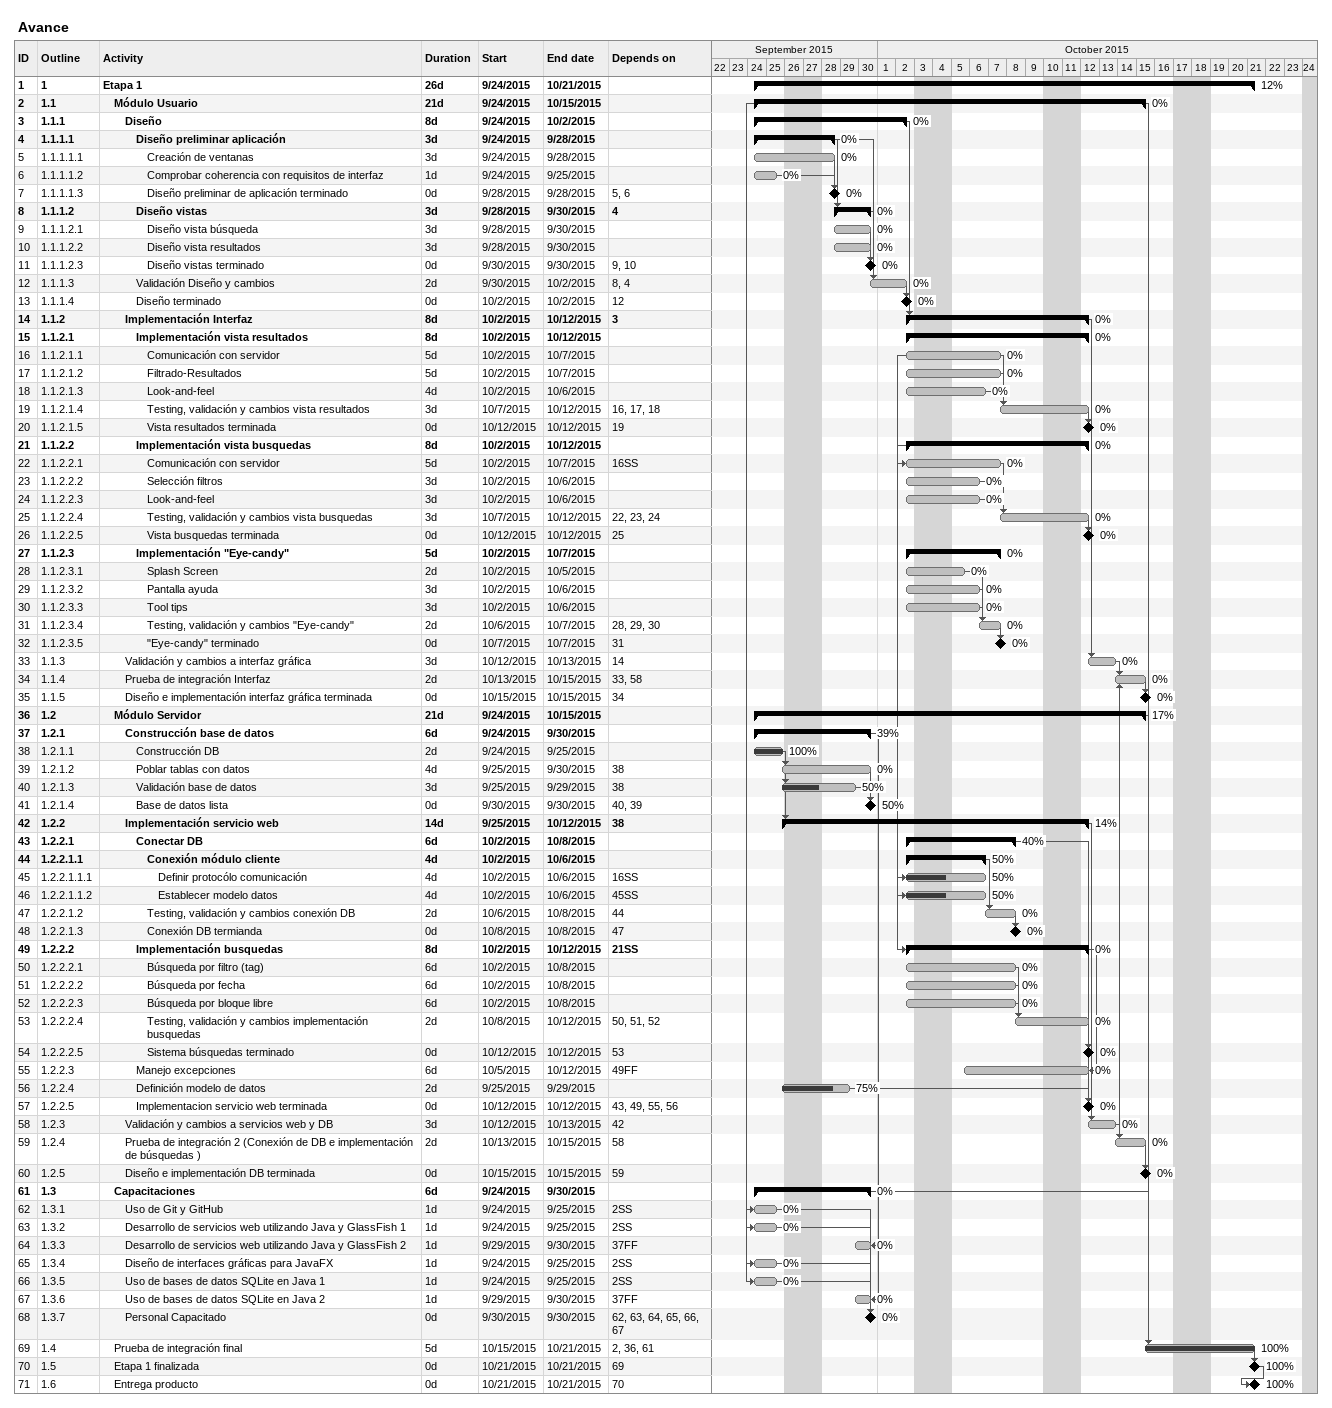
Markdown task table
Avance

| ID | WBS | Task | Duration | Start | Finish | Predecessors | % complete |
|---|---|---|---|---|---|---|---|
| 1 | 1 | **Etapa 1** | 26d | 2015-09-24 | 2015-10-21 |  | 12 |
| 2 | 1.1 | **Módulo Usuario** | 21d | 2015-09-24 | 2015-10-15 |  | 0 |
| 3 | 1.1.1 | **Diseño** | 8d | 2015-09-24 | 2015-10-02 |  | 0 |
| 4 | 1.1.1.1 | **Diseño preliminar aplicación** | 3d | 2015-09-24 | 2015-09-28 |  | 0 |
| 5 | 1.1.1.1.1 | Creación de ventanas | 3d | 2015-09-24 | 2015-09-28 |  | 0 |
| 6 | 1.1.1.1.2 | Comprobar coherencia con requisitos de interfaz | 1d | 2015-09-24 | 2015-09-25 |  | 0 |
| 7 | 1.1.1.1.3 | Diseño preliminar de aplicación terminado | 0d | 2015-09-28 | 2015-09-28 | 5, 6 | 0 |
| 8 | 1.1.1.2 | **Diseño vistas** | 3d | 2015-09-28 | 2015-09-30 | 4 | 0 |
| 9 | 1.1.1.2.1 | Diseño vista búsqueda | 3d | 2015-09-28 | 2015-09-30 |  | 0 |
| 10 | 1.1.1.2.2 | Diseño vista resultados | 3d | 2015-09-28 | 2015-09-30 |  | 0 |
| 11 | 1.1.1.2.3 | Diseño vistas terminado | 0d | 2015-09-30 | 2015-09-30 | 9, 10 | 0 |
| 12 | 1.1.1.3 | Validación Diseño y cambios | 2d | 2015-09-30 | 2015-10-02 | 8, 4 | 0 |
| 13 | 1.1.1.4 | Diseño terminado | 0d | 2015-10-02 | 2015-10-02 | 12 | 0 |
| 14 | 1.1.2 | **Implementación Interfaz** | 8d | 2015-10-02 | 2015-10-12 | 3 | 0 |
| 15 | 1.1.2.1 | **Implementación vista resultados** | 8d | 2015-10-02 | 2015-10-12 |  | 0 |
| 16 | 1.1.2.1.1 | Comunicación con servidor | 5d | 2015-10-02 | 2015-10-07 |  | 0 |
| 17 | 1.1.2.1.2 | Filtrado-Resultados | 5d | 2015-10-02 | 2015-10-07 |  | 0 |
| 18 | 1.1.2.1.3 | Look-and-feel | 4d | 2015-10-02 | 2015-10-06 |  | 0 |
| 19 | 1.1.2.1.4 | Testing, validación y cambios vista resultados | 3d | 2015-10-07 | 2015-10-12 | 16, 17, 18 | 0 |
| 20 | 1.1.2.1.5 | Vista resultados terminada | 0d | 2015-10-12 | 2015-10-12 | 19 | 0 |
| 21 | 1.1.2.2 | **Implementación vista busquedas** | 8d | 2015-10-02 | 2015-10-12 |  | 0 |
| 22 | 1.1.2.2.1 | Comunicación con servidor | 5d | 2015-10-02 | 2015-10-07 | 16SS | 0 |
| 23 | 1.1.2.2.2 | Selección filtros | 3d | 2015-10-02 | 2015-10-06 |  | 0 |
| 24 | 1.1.2.2.3 | Look-and-feel | 3d | 2015-10-02 | 2015-10-06 |  | 0 |
| 25 | 1.1.2.2.4 | Testing, validación y cambios vista busquedas | 3d | 2015-10-07 | 2015-10-12 | 22, 23, 24 | 0 |
| 26 | 1.1.2.2.5 | Vista busquedas terminada | 0d | 2015-10-12 | 2015-10-12 | 25 | 0 |
| 27 | 1.1.2.3 | **Implementación "Eye-candy"** | 5d | 2015-10-02 | 2015-10-07 |  | 0 |
| 28 | 1.1.2.3.1 | Splash Screen | 2d | 2015-10-02 | 2015-10-05 |  | 0 |
| 29 | 1.1.2.3.2 | Pantalla ayuda | 3d | 2015-10-02 | 2015-10-06 |  | 0 |
| 30 | 1.1.2.3.3 | Tool tips | 3d | 2015-10-02 | 2015-10-06 |  | 0 |
| 31 | 1.1.2.3.4 | Testing, validación y cambios "Eye-candy" | 2d | 2015-10-06 | 2015-10-07 | 28, 29, 30 | 0 |
| 32 | 1.1.2.3.5 | "Eye-candy" terminado | 0d | 2015-10-07 | 2015-10-07 | 31 | 0 |
| 33 | 1.1.3 | Validación y cambios a interfaz gráfica | 3d | 2015-10-12 | 2015-10-13 | 14 | 0 |
| 34 | 1.1.4 | Prueba de integración Interfaz | 2d | 2015-10-13 | 2015-10-15 | 33, 58 | 0 |
| 35 | 1.1.5 | Diseño e implementación interfaz gráfica terminada | 0d | 2015-10-15 | 2015-10-15 | 34 | 0 |
| 36 | 1.2 | **Módulo Servidor** | 21d | 2015-09-24 | 2015-10-15 |  | 17 |
| 37 | 1.2.1 | **Construcción base de datos** | 6d | 2015-09-24 | 2015-09-30 |  | 39 |
| 38 | 1.2.1.1 | Construcción DB | 2d | 2015-09-24 | 2015-09-25 |  | 100 |
| 39 | 1.2.1.2 | Poblar tablas con datos | 4d | 2015-09-25 | 2015-09-30 | 38 | 0 |
| 40 | 1.2.1.3 | Validación base de datos | 3d | 2015-09-25 | 2015-09-29 | 38 | 50 |
| 41 | 1.2.1.4 | Base de datos lista | 0d | 2015-09-30 | 2015-09-30 | 40, 39 | 50 |
| 42 | 1.2.2 | **Implementación servicio web** | 14d | 2015-09-25 | 2015-10-12 | 38 | 14 |
| 43 | 1.2.2.1 | **Conectar DB** | 6d | 2015-10-02 | 2015-10-08 |  | 40 |
| 44 | 1.2.2.1.1 | **Conexión módulo cliente** | 4d | 2015-10-02 | 2015-10-06 |  | 50 |
| 45 | 1.2.2.1.1.1 | Definir protocólo comunicación | 4d | 2015-10-02 | 2015-10-06 | 16SS | 50 |
| 46 | 1.2.2.1.1.2 | Establecer modelo datos | 4d | 2015-10-02 | 2015-10-06 | 45SS | 50 |
| 47 | 1.2.2.1.2 | Testing, validación y cambios conexión DB | 2d | 2015-10-06 | 2015-10-08 | 44 | 0 |
| 48 | 1.2.2.1.3 | Conexión DB termianda | 0d | 2015-10-08 | 2015-10-08 | 47 | 0 |
| 49 | 1.2.2.2 | **Implementación busquedas** | 8d | 2015-10-02 | 2015-10-12 | 21SS | 0 |
| 50 | 1.2.2.2.1 | Búsqueda por filtro (tag) | 6d | 2015-10-02 | 2015-10-08 |  | 0 |
| 51 | 1.2.2.2.2 | Búsqueda por fecha | 6d | 2015-10-02 | 2015-10-08 |  | 0 |
| 52 | 1.2.2.2.3 | Búsqueda por bloque libre | 6d | 2015-10-02 | 2015-10-08 |  | 0 |
| 53 | 1.2.2.2.4 | Testing, validación y cambios implementación busquedas | 2d | 2015-10-08 | 2015-10-12 | 50, 51, 52 | 0 |
| 54 | 1.2.2.2.5 | Sistema búsquedas terminado | 0d | 2015-10-12 | 2015-10-12 | 53 | 0 |
| 55 | 1.2.2.3 | Manejo excepciones | 6d | 2015-10-05 | 2015-10-12 | 49FF | 0 |
| 56 | 1.2.2.4 | Definición modelo de datos | 2d | 2015-09-25 | 2015-09-29 |  | 75 |
| 57 | 1.2.2.5 | Implementacion servicio web terminada | 0d | 2015-10-12 | 2015-10-12 | 43, 49, 55, 56 | 0 |
| 58 | 1.2.3 | Validación y cambios a servicios web y DB | 3d | 2015-10-12 | 2015-10-13 | 42 | 0 |
| 59 | 1.2.4 | Prueba de integración 2 (Conexión de DB e implementación de búsquedas ) | 2d | 2015-10-13 | 2015-10-15 | 58 | 0 |
| 60 | 1.2.5 | Diseño e implementación DB terminada | 0d | 2015-10-15 | 2015-10-15 | 59 | 0 |
| 61 | 1.3 | **Capacitaciones** | 6d | 2015-09-24 | 2015-09-30 |  | 0 |
| 62 | 1.3.1 | Uso de Git y GitHub | 1d | 2015-09-24 | 2015-09-25 | 2SS | 0 |
| 63 | 1.3.2 | Desarrollo de servicios web utilizando Java y GlassFish 1 | 1d | 2015-09-24 | 2015-09-25 | 2SS | 0 |
| 64 | 1.3.3 | Desarrollo de servicios web utilizando Java y GlassFish 2 | 1d | 2015-09-29 | 2015-09-30 | 37FF | 0 |
| 65 | 1.3.4 | Diseño de interfaces gráficas para JavaFX | 1d | 2015-09-24 | 2015-09-25 | 2SS | 0 |
| 66 | 1.3.5 | Uso de bases de datos SQLite en Java 1 | 1d | 2015-09-24 | 2015-09-25 | 2SS | 0 |
| 67 | 1.3.6 | Uso de bases de datos SQLite en Java 2 | 1d | 2015-09-29 | 2015-09-30 | 37FF | 0 |
| 68 | 1.3.7 | Personal Capacitado | 0d | 2015-09-30 | 2015-09-30 | 62, 63, 64, 65, 66, 67 | 0 |
| 69 | 1.4 | Prueba de integración final | 5d | 2015-10-15 | 2015-10-21 | 2, 36, 61 | 100 |
| 70 | 1.5 | Etapa 1 finalizada | 0d | 2015-10-21 | 2015-10-21 | 69 | 100 |
| 71 | 1.6 | Entrega producto | 0d | 2015-10-21 | 2015-10-21 | 70 | 100 |
